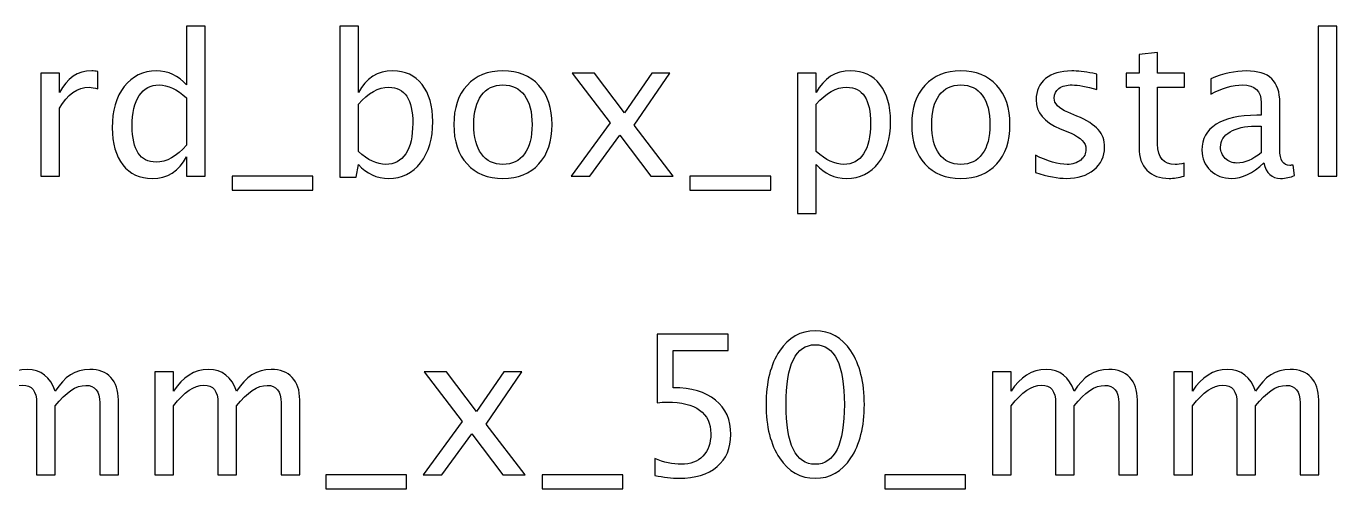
# Model space of a CAD drawing. Header units: centimetres. Extents: x -14.2 to 14.5, y -16 to 20.1.
# Drawn here: x -0.02 to 8.55, y 17.13 to 20.15 of the extents above; entities that cross this region are included whole.
import ezdxf

# ---------------------------------------------------------------- set-up
doc = ezdxf.new("R2010")
doc.units = ezdxf.units.CM
doc.header["$MEASUREMENT"] = 0
doc.layers.add('Layer 1', color=7, linetype='Continuous')

msp = doc.modelspace()

# ---------------------------------------------------------------- linework, layer by layer
at = {"layer": 'Layer 1'}
for points, knots in [([(1.03008, 19.17044), (1.03008, 19.17044), (1.03008, 19.29681), (1.03008, 19.29681), (1.03008, 19.29681), (0.98034, 19.2024), (0.90541, 19.1552), (0.80529, 19.1552), (0.80529, 19.1552), (0.72401, 19.1552), (0.66009, 19.18462), (0.61352, 19.24368), (0.61352, 19.24368), (0.56695, 19.30273), (0.54367, 19.38338), (0.54367, 19.48561), (0.54367, 19.48561), (0.54367, 19.59737), (0.57013, 19.68733), (0.62283, 19.75549), (0.62283, 19.75549), (0.67575, 19.82343), (0.74518, 19.85751), (0.83133, 19.85751), (0.83133, 19.85751), (0.91112, 19.85751), (0.97759, 19.82703), (1.03008, 19.76586), (1.03008, 19.76586), (1.03008, 19.76586), (1.03008, 20.14961), (1.03008, 20.14961), (1.03008, 20.14961), (1.03008, 20.14961), (1.152, 20.14961), (1.152, 20.14961), (1.152, 20.14961), (1.152, 20.14961), (1.152, 19.17044), (1.152, 19.17044), (1.152, 19.17044), (1.152, 19.17044), (1.03008, 19.17044), (1.03008, 19.17044)], [0, 0, 0, 0, 0.0833333, 0.0833333, 0.0833333, 0.0833333, 0.1666667, 0.1666667, 0.1666667, 0.1666667, 0.25, 0.25, 0.25, 0.25, 0.3333333, 0.3333333, 0.3333333, 0.3333333, 0.4166667, 0.4166667, 0.4166667, 0.4166667, 0.5, 0.5, 0.5, 0.5, 0.5833333, 0.5833333, 0.5833333, 0.5833333, 0.6666667, 0.6666667, 0.6666667, 0.6666667, 0.75, 0.75, 0.75, 0.75, 0.8333333, 0.8333333, 0.8333333, 0.8333333, 1, 1, 1, 1]), ([(2.03126, 19.16282), (2.03126, 19.16282), (2.03126, 20.14961), (2.03126, 20.14961), (2.03126, 20.14961), (2.03126, 20.14961), (2.15318, 20.14961), (2.15318, 20.14961), (2.15318, 20.14961), (2.15318, 20.14961), (2.15318, 19.71633), (2.15318, 19.71633), (2.15318, 19.71633), (2.20313, 19.81052), (2.27828, 19.85751), (2.37839, 19.85751), (2.37839, 19.85751), (2.45946, 19.85751), (2.52317, 19.82809), (2.56974, 19.76903), (2.56974, 19.76903), (2.61631, 19.70998), (2.63959, 19.62933), (2.63959, 19.5271), (2.63959, 19.5271), (2.63959, 19.41576), (2.61313, 19.3258), (2.56043, 19.25765), (2.56043, 19.25765), (2.50772, 19.18928), (2.4383, 19.1552), (2.35236, 19.1552), (2.35236, 19.1552), (2.27256, 19.1552), (2.2061, 19.18568), (2.15318, 19.24685), (2.15318, 19.24685), (2.15318, 19.24685), (2.13836, 19.16282), (2.13836, 19.16282), (2.13836, 19.16282), (2.13836, 19.16282), (2.03126, 19.16282), (2.03126, 19.16282)], [0, 0, 0, 0, 0.0833333, 0.0833333, 0.0833333, 0.0833333, 0.1666667, 0.1666667, 0.1666667, 0.1666667, 0.25, 0.25, 0.25, 0.25, 0.3333333, 0.3333333, 0.3333333, 0.3333333, 0.4166667, 0.4166667, 0.4166667, 0.4166667, 0.5, 0.5, 0.5, 0.5, 0.5833333, 0.5833333, 0.5833333, 0.5833333, 0.6666667, 0.6666667, 0.6666667, 0.6666667, 0.75, 0.75, 0.75, 0.75, 0.8333333, 0.8333333, 0.8333333, 0.8333333, 1, 1, 1, 1]), ([(8.42781, 19.17044), (8.42781, 19.17044), (8.42781, 20.14961), (8.42781, 20.14961), (8.42781, 20.14961), (8.42781, 20.14961), (8.54973, 20.14961), (8.54973, 20.14961), (8.54973, 20.14961), (8.54973, 20.14961), (8.54973, 19.17044), (8.54973, 19.17044), (8.54973, 19.17044), (8.54973, 19.17044), (8.42781, 19.17044), (8.42781, 19.17044)], [0, 0, 0, 0, 0.2, 0.2, 0.2, 0.2, 0.4, 0.4, 0.4, 0.4, 0.6, 0.6, 0.6, 0.6, 1, 1, 1, 1]), ([(7.55257, 19.17065), (7.51489, 19.16028), (7.48209, 19.1552), (7.45436, 19.1552), (7.45436, 19.1552), (7.39213, 19.1552), (7.34366, 19.17298), (7.30894, 19.20854), (7.30894, 19.20854), (7.27402, 19.2441), (7.25666, 19.29342), (7.25666, 19.35671), (7.25666, 19.35671), (7.25666, 19.35671), (7.25666, 19.7521), (7.25666, 19.7521), (7.25666, 19.7521), (7.25666, 19.7521), (7.17242, 19.7521), (7.17242, 19.7521), (7.17242, 19.7521), (7.17242, 19.7521), (7.17242, 19.84354), (7.17242, 19.84354), (7.17242, 19.84354), (7.17242, 19.84354), (7.25666, 19.84354), (7.25666, 19.84354), (7.25666, 19.84354), (7.25666, 19.84354), (7.25666, 19.96525), (7.25666, 19.96525), (7.25666, 19.96525), (7.25666, 19.96525), (7.37858, 19.97689), (7.37858, 19.97689), (7.37858, 19.97689), (7.37858, 19.97689), (7.37858, 19.84354), (7.37858, 19.84354), (7.37858, 19.84354), (7.37858, 19.84354), (7.55511, 19.84354), (7.55511, 19.84354), (7.55511, 19.84354), (7.55511, 19.84354), (7.55511, 19.7521), (7.55511, 19.7521), (7.55511, 19.7521), (7.55511, 19.7521), (7.37858, 19.7521), (7.37858, 19.7521), (7.37858, 19.7521), (7.37858, 19.7521), (7.37858, 19.37872), (7.37858, 19.37872), (7.37858, 19.37872), (7.37858, 19.29067), (7.41689, 19.24664), (7.4933, 19.24664), (7.4933, 19.24664), (7.5096, 19.24664), (7.52929, 19.24939), (7.55257, 19.25468), (7.55257, 19.25468), (7.55257, 19.25468), (7.55257, 19.17065), (7.55257, 19.17065)], [0, 0, 0, 0, 0.0555556, 0.0555556, 0.0555556, 0.0555556, 0.1111111, 0.1111111, 0.1111111, 0.1111111, 0.1666667, 0.1666667, 0.1666667, 0.1666667, 0.2222222, 0.2222222, 0.2222222, 0.2222222, 0.2777778, 0.2777778, 0.2777778, 0.2777778, 0.3333333, 0.3333333, 0.3333333, 0.3333333, 0.3888889, 0.3888889, 0.3888889, 0.3888889, 0.4444444, 0.4444444, 0.4444444, 0.4444444, 0.5, 0.5, 0.5, 0.5, 0.5555556, 0.5555556, 0.5555556, 0.5555556, 0.6111111, 0.6111111, 0.6111111, 0.6111111, 0.6666667, 0.6666667, 0.6666667, 0.6666667, 0.7222222, 0.7222222, 0.7222222, 0.7222222, 0.7777778, 0.7777778, 0.7777778, 0.7777778, 0.8333333, 0.8333333, 0.8333333, 0.8333333, 0.8888889, 0.8888889, 0.8888889, 0.8888889, 1, 1, 1, 1]), ([(0.07737, 19.17044), (0.07737, 19.17044), (0.07737, 19.84354), (0.07737, 19.84354), (0.07737, 19.84354), (0.07737, 19.84354), (0.19929, 19.84354), (0.19929, 19.84354), (0.19929, 19.84354), (0.19929, 19.84354), (0.19929, 19.71633), (0.19929, 19.71633), (0.19929, 19.71633), (0.24776, 19.81052), (0.31804, 19.85751), (0.41032, 19.85751), (0.41032, 19.85751), (0.42281, 19.85751), (0.43593, 19.85645), (0.44948, 19.85434), (0.44948, 19.85434), (0.44948, 19.85434), (0.44948, 19.74025), (0.44948, 19.74025), (0.44948, 19.74025), (0.42831, 19.74723), (0.40969, 19.75083), (0.3936, 19.75083), (0.3936, 19.75083), (0.31613, 19.75083), (0.25136, 19.70511), (0.19929, 19.61346), (0.19929, 19.61346), (0.19929, 19.61346), (0.19929, 19.17044), (0.19929, 19.17044), (0.19929, 19.17044), (0.19929, 19.17044), (0.07737, 19.17044), (0.07737, 19.17044)], [0, 0, 0, 0, 0.0909091, 0.0909091, 0.0909091, 0.0909091, 0.1818182, 0.1818182, 0.1818182, 0.1818182, 0.2727273, 0.2727273, 0.2727273, 0.2727273, 0.3636364, 0.3636364, 0.3636364, 0.3636364, 0.4545455, 0.4545455, 0.4545455, 0.4545455, 0.5454545, 0.5454545, 0.5454545, 0.5454545, 0.6363636, 0.6363636, 0.6363636, 0.6363636, 0.7272727, 0.7272727, 0.7272727, 0.7272727, 0.8181818, 0.8181818, 0.8181818, 0.8181818, 1, 1, 1, 1]), ([(3.09848, 19.1552), (2.99963, 19.1552), (2.92132, 19.18674), (2.86374, 19.24982), (2.86374, 19.24982), (2.80596, 19.31289), (2.77717, 19.39862), (2.77717, 19.50678), (2.77717, 19.50678), (2.77717, 19.61473), (2.80596, 19.70024), (2.86374, 19.76311), (2.86374, 19.76311), (2.92132, 19.82597), (2.99963, 19.85751), (3.09848, 19.85751), (3.09848, 19.85751), (3.19733, 19.85751), (3.27565, 19.82597), (3.33322, 19.76311), (3.33322, 19.76311), (3.391, 19.70024), (3.41979, 19.61473), (3.41979, 19.50678), (3.41979, 19.50678), (3.41979, 19.39862), (3.391, 19.31289), (3.33322, 19.24982), (3.33322, 19.24982), (3.27565, 19.18674), (3.19733, 19.1552), (3.09848, 19.1552)], [0, 0, 0, 0, 0.1111111, 0.1111111, 0.1111111, 0.1111111, 0.2222222, 0.2222222, 0.2222222, 0.2222222, 0.3333333, 0.3333333, 0.3333333, 0.3333333, 0.4444444, 0.4444444, 0.4444444, 0.4444444, 0.5555556, 0.5555556, 0.5555556, 0.5555556, 0.6666667, 0.6666667, 0.6666667, 0.6666667, 0.7777778, 0.7777778, 0.7777778, 0.7777778, 1, 1, 1, 1]), ([(3.5434, 19.17044), (3.5434, 19.17044), (3.79973, 19.51779), (3.79973, 19.51779), (3.79973, 19.51779), (3.79973, 19.51779), (3.55102, 19.84354), (3.55102, 19.84354), (3.55102, 19.84354), (3.55102, 19.84354), (3.69644, 19.84354), (3.69644, 19.84354), (3.69644, 19.84354), (3.69644, 19.84354), (3.89286, 19.58425), (3.89286, 19.58425), (3.89286, 19.58425), (3.89286, 19.58425), (4.07066, 19.84354), (4.07066, 19.84354), (4.07066, 19.84354), (4.07066, 19.84354), (4.18983, 19.84354), (4.18983, 19.84354), (4.18983, 19.84354), (4.18983, 19.84354), (3.957, 19.50212), (3.957, 19.50212), (3.957, 19.50212), (3.957, 19.50212), (4.21015, 19.17044), (4.21015, 19.17044), (4.21015, 19.17044), (4.21015, 19.17044), (4.06474, 19.17044), (4.06474, 19.17044), (4.06474, 19.17044), (4.06474, 19.17044), (3.86196, 19.43714), (3.86196, 19.43714), (3.86196, 19.43714), (3.86196, 19.43714), (3.66574, 19.17044), (3.66574, 19.17044), (3.66574, 19.17044), (3.66574, 19.17044), (3.5434, 19.17044), (3.5434, 19.17044)], [0, 0, 0, 0, 0.0769231, 0.0769231, 0.0769231, 0.0769231, 0.1538462, 0.1538462, 0.1538462, 0.1538462, 0.2307692, 0.2307692, 0.2307692, 0.2307692, 0.3076923, 0.3076923, 0.3076923, 0.3076923, 0.3846154, 0.3846154, 0.3846154, 0.3846154, 0.4615385, 0.4615385, 0.4615385, 0.4615385, 0.5384615, 0.5384615, 0.5384615, 0.5384615, 0.6153846, 0.6153846, 0.6153846, 0.6153846, 0.6923077, 0.6923077, 0.6923077, 0.6923077, 0.7692308, 0.7692308, 0.7692308, 0.7692308, 0.8461538, 0.8461538, 0.8461538, 0.8461538, 1, 1, 1, 1]), ([(5.02464, 18.92533), (5.02464, 18.92533), (5.02464, 19.84354), (5.02464, 19.84354), (5.02464, 19.84354), (5.02464, 19.84354), (5.14656, 19.84354), (5.14656, 19.84354), (5.14656, 19.84354), (5.14656, 19.84354), (5.14656, 19.71633), (5.14656, 19.71633), (5.14656, 19.71633), (5.19651, 19.81052), (5.27166, 19.85751), (5.37177, 19.85751), (5.37177, 19.85751), (5.45284, 19.85751), (5.51655, 19.82809), (5.56312, 19.76903), (5.56312, 19.76903), (5.60969, 19.70998), (5.63297, 19.62933), (5.63297, 19.5271), (5.63297, 19.5271), (5.63297, 19.41576), (5.60651, 19.3258), (5.55381, 19.25765), (5.55381, 19.25765), (5.5011, 19.18928), (5.43168, 19.1552), (5.34574, 19.1552), (5.34574, 19.1552), (5.26594, 19.1552), (5.19948, 19.18568), (5.14656, 19.24685), (5.14656, 19.24685), (5.14656, 19.24685), (5.14656, 18.92533), (5.14656, 18.92533), (5.14656, 18.92533), (5.14656, 18.92533), (5.02464, 18.92533), (5.02464, 18.92533)], [0, 0, 0, 0, 0.0833333, 0.0833333, 0.0833333, 0.0833333, 0.1666667, 0.1666667, 0.1666667, 0.1666667, 0.25, 0.25, 0.25, 0.25, 0.3333333, 0.3333333, 0.3333333, 0.3333333, 0.4166667, 0.4166667, 0.4166667, 0.4166667, 0.5, 0.5, 0.5, 0.5, 0.5833333, 0.5833333, 0.5833333, 0.5833333, 0.6666667, 0.6666667, 0.6666667, 0.6666667, 0.75, 0.75, 0.75, 0.75, 0.8333333, 0.8333333, 0.8333333, 0.8333333, 1, 1, 1, 1]), ([(6.09186, 19.1552), (5.99301, 19.1552), (5.9147, 19.18674), (5.85712, 19.24982), (5.85712, 19.24982), (5.79934, 19.31289), (5.77055, 19.39862), (5.77055, 19.50678), (5.77055, 19.50678), (5.77055, 19.61473), (5.79934, 19.70024), (5.85712, 19.76311), (5.85712, 19.76311), (5.9147, 19.82597), (5.99301, 19.85751), (6.09186, 19.85751), (6.09186, 19.85751), (6.19071, 19.85751), (6.26903, 19.82597), (6.3266, 19.76311), (6.3266, 19.76311), (6.38438, 19.70024), (6.41317, 19.61473), (6.41317, 19.50678), (6.41317, 19.50678), (6.41317, 19.39862), (6.38438, 19.31289), (6.3266, 19.24982), (6.3266, 19.24982), (6.26903, 19.18674), (6.19071, 19.1552), (6.09186, 19.1552)], [0, 0, 0, 0, 0.1111111, 0.1111111, 0.1111111, 0.1111111, 0.2222222, 0.2222222, 0.2222222, 0.2222222, 0.3333333, 0.3333333, 0.3333333, 0.3333333, 0.4444444, 0.4444444, 0.4444444, 0.4444444, 0.5555556, 0.5555556, 0.5555556, 0.5555556, 0.6666667, 0.6666667, 0.6666667, 0.6666667, 0.7777778, 0.7777778, 0.7777778, 0.7777778, 1, 1, 1, 1]), ([(6.57996, 19.19457), (6.57996, 19.19457), (6.57996, 19.30633), (6.57996, 19.30633), (6.57996, 19.30633), (6.65976, 19.26654), (6.72897, 19.24664), (6.78803, 19.24664), (6.78803, 19.24664), (6.82317, 19.24664), (6.85238, 19.25617), (6.87545, 19.27522), (6.87545, 19.27522), (6.89852, 19.29405), (6.91016, 19.31776), (6.91016, 19.34634), (6.91016, 19.34634), (6.91016, 19.38803), (6.87778, 19.42254), (6.81301, 19.44984), (6.81301, 19.44984), (6.81301, 19.44984), (6.74167, 19.48011), (6.74167, 19.48011), (6.74167, 19.48011), (6.63648, 19.52371), (6.58377, 19.58679), (6.58377, 19.6687), (6.58377, 19.6687), (6.58377, 19.72734), (6.60451, 19.77348), (6.646, 19.80713), (6.646, 19.80713), (6.68749, 19.84079), (6.74443, 19.85751), (6.8166, 19.85751), (6.8166, 19.85751), (6.85407, 19.85751), (6.90064, 19.85243), (6.95588, 19.84206), (6.95588, 19.84206), (6.95588, 19.84206), (6.98128, 19.83719), (6.98128, 19.83719), (6.98128, 19.83719), (6.98128, 19.83719), (6.98128, 19.73559), (6.98128, 19.73559), (6.98128, 19.73559), (6.91334, 19.75591), (6.85915, 19.76607), (6.81872, 19.76607), (6.81872, 19.76607), (6.78316, 19.76607), (6.75501, 19.75824), (6.73363, 19.74279), (6.73363, 19.74279), (6.71246, 19.72734), (6.70188, 19.70659), (6.70188, 19.68056), (6.70188, 19.68056), (6.70188, 19.64394), (6.73151, 19.61282), (6.79099, 19.58764), (6.79099, 19.58764), (6.79099, 19.58764), (6.84962, 19.56287), (6.84962, 19.56287), (6.84962, 19.56287), (6.91609, 19.53493), (6.96308, 19.5053), (6.99059, 19.47418), (6.99059, 19.47418), (7.01832, 19.44307), (7.03208, 19.40412), (7.03208, 19.35755), (7.03208, 19.35755), (7.03208, 19.2985), (7.0088, 19.25003), (6.96202, 19.21214), (6.96202, 19.21214), (6.91545, 19.17425), (6.85576, 19.1552), (6.78316, 19.1552), (6.78316, 19.1552), (6.72728, 19.1552), (6.65976, 19.16832), (6.57996, 19.19457)], [0, 0, 0, 0, 0.0434783, 0.0434783, 0.0434783, 0.0434783, 0.0869565, 0.0869565, 0.0869565, 0.0869565, 0.1304348, 0.1304348, 0.1304348, 0.1304348, 0.173913, 0.173913, 0.173913, 0.173913, 0.2173913, 0.2173913, 0.2173913, 0.2173913, 0.2608696, 0.2608696, 0.2608696, 0.2608696, 0.3043478, 0.3043478, 0.3043478, 0.3043478, 0.3478261, 0.3478261, 0.3478261, 0.3478261, 0.3913043, 0.3913043, 0.3913043, 0.3913043, 0.4347826, 0.4347826, 0.4347826, 0.4347826, 0.4782609, 0.4782609, 0.4782609, 0.4782609, 0.5217391, 0.5217391, 0.5217391, 0.5217391, 0.5652174, 0.5652174, 0.5652174, 0.5652174, 0.6086957, 0.6086957, 0.6086957, 0.6086957, 0.6521739, 0.6521739, 0.6521739, 0.6521739, 0.6956522, 0.6956522, 0.6956522, 0.6956522, 0.7391304, 0.7391304, 0.7391304, 0.7391304, 0.7826087, 0.7826087, 0.7826087, 0.7826087, 0.826087, 0.826087, 0.826087, 0.826087, 0.8695652, 0.8695652, 0.8695652, 0.8695652, 0.9130435, 0.9130435, 0.9130435, 0.9130435, 1, 1, 1, 1]), ([(8.07348, 19.25617), (8.00025, 19.18886), (7.92976, 19.1552), (7.86203, 19.1552), (7.86203, 19.1552), (7.80636, 19.1552), (7.76, 19.17256), (7.72339, 19.20748), (7.72339, 19.20748), (7.68656, 19.24241), (7.66814, 19.28643), (7.66814, 19.33956), (7.66814, 19.33956), (7.66814, 19.41301), (7.69904, 19.46953), (7.76085, 19.5089), (7.76085, 19.5089), (7.82266, 19.54827), (7.91135, 19.56795), (8.02692, 19.56795), (8.02692, 19.56795), (8.02692, 19.56795), (8.05549, 19.56795), (8.05549, 19.56795), (8.05549, 19.56795), (8.05549, 19.56795), (8.05549, 19.64902), (8.05549, 19.64902), (8.05549, 19.64902), (8.05549, 19.72712), (8.01485, 19.76607), (7.93336, 19.76607), (7.93336, 19.76607), (7.87028, 19.76607), (7.80128, 19.74617), (7.72656, 19.70638), (7.72656, 19.70638), (7.72656, 19.70638), (7.72656, 19.80671), (7.72656, 19.80671), (7.72656, 19.80671), (7.80869, 19.84058), (7.88616, 19.85751), (7.95876, 19.85751), (7.95876, 19.85751), (8.03348, 19.85751), (8.08872, 19.84058), (8.12407, 19.8065), (8.12407, 19.8065), (8.15963, 19.77242), (8.17741, 19.71993), (8.17741, 19.64902), (8.17741, 19.64902), (8.17741, 19.64902), (8.17741, 19.34485), (8.17741, 19.34485), (8.17741, 19.34485), (8.17741, 19.27522), (8.19879, 19.24029), (8.24176, 19.24029), (8.24176, 19.24029), (8.24705, 19.24029), (8.25488, 19.24114), (8.26525, 19.24283), (8.26525, 19.24283), (8.26525, 19.24283), (8.27393, 19.1751), (8.27393, 19.1751), (8.27393, 19.1751), (8.2462, 19.16176), (8.21572, 19.1552), (8.18228, 19.1552), (8.18228, 19.1552), (8.12534, 19.1552), (8.08915, 19.18886), (8.07348, 19.25617)], [0, 0, 0, 0, 0.05, 0.05, 0.05, 0.05, 0.1, 0.1, 0.1, 0.1, 0.15, 0.15, 0.15, 0.15, 0.2, 0.2, 0.2, 0.2, 0.25, 0.25, 0.25, 0.25, 0.3, 0.3, 0.3, 0.3, 0.35, 0.35, 0.35, 0.35, 0.4, 0.4, 0.4, 0.4, 0.45, 0.45, 0.45, 0.45, 0.5, 0.5, 0.5, 0.5, 0.55, 0.55, 0.55, 0.55, 0.6, 0.6, 0.6, 0.6, 0.65, 0.65, 0.65, 0.65, 0.7, 0.7, 0.7, 0.7, 0.75, 0.75, 0.75, 0.75, 0.8, 0.8, 0.8, 0.8, 0.85, 0.85, 0.85, 0.85, 0.9, 0.9, 0.9, 0.9, 1, 1, 1, 1]), ([(1.03008, 19.68246), (0.96679, 19.73813), (0.90689, 19.76607), (0.85016, 19.76607), (0.85016, 19.76607), (0.79428, 19.76607), (0.7511, 19.74279), (0.72041, 19.69601), (0.72041, 19.69601), (0.68972, 19.64944), (0.67448, 19.5834), (0.67448, 19.49789), (0.67448, 19.49789), (0.67448, 19.34062), (0.72655, 19.26188), (0.8309, 19.26188), (0.8309, 19.26188), (0.89864, 19.26188), (0.9651, 19.29892), (1.03008, 19.37279), (1.03008, 19.37279), (1.03008, 19.37279), (1.03008, 19.68246), (1.03008, 19.68246)], [0, 0, 0, 0, 0.1428571, 0.1428571, 0.1428571, 0.1428571, 0.2857143, 0.2857143, 0.2857143, 0.2857143, 0.4285714, 0.4285714, 0.4285714, 0.4285714, 0.5714286, 0.5714286, 0.5714286, 0.5714286, 0.7142857, 0.7142857, 0.7142857, 0.7142857, 1, 1, 1, 1]), ([(2.15318, 19.33088), (2.21605, 19.27479), (2.27595, 19.24664), (2.33289, 19.24664), (2.33289, 19.24664), (2.38898, 19.24664), (2.43237, 19.27014), (2.46285, 19.31691), (2.46285, 19.31691), (2.49354, 19.36369), (2.50878, 19.42952), (2.50878, 19.51461), (2.50878, 19.51461), (2.50878, 19.67209), (2.45671, 19.75083), (2.35257, 19.75083), (2.35257, 19.75083), (2.28441, 19.75083), (2.21795, 19.714), (2.15318, 19.64013), (2.15318, 19.64013), (2.15318, 19.64013), (2.15318, 19.33088), (2.15318, 19.33088)], [0, 0, 0, 0, 0.1428571, 0.1428571, 0.1428571, 0.1428571, 0.2857143, 0.2857143, 0.2857143, 0.2857143, 0.4285714, 0.4285714, 0.4285714, 0.4285714, 0.5714286, 0.5714286, 0.5714286, 0.5714286, 0.7142857, 0.7142857, 0.7142857, 0.7142857, 1, 1, 1, 1]), ([(3.09827, 19.24664), (3.15859, 19.24664), (3.20558, 19.26929), (3.23903, 19.3148), (3.23903, 19.3148), (3.27226, 19.36009), (3.28898, 19.42423), (3.28898, 19.50678), (3.28898, 19.50678), (3.28898, 19.58912), (3.27226, 19.65304), (3.23903, 19.69834), (3.23903, 19.69834), (3.20558, 19.74342), (3.15859, 19.76607), (3.09827, 19.76607), (3.09827, 19.76607), (3.03773, 19.76607), (2.99074, 19.74342), (2.95772, 19.69834), (2.95772, 19.69834), (2.92449, 19.65304), (2.90798, 19.58912), (2.90798, 19.50678), (2.90798, 19.50678), (2.90798, 19.42423), (2.92449, 19.36009), (2.95772, 19.3148), (2.95772, 19.3148), (2.99074, 19.26929), (3.03773, 19.24664), (3.09827, 19.24664)], [0, 0, 0, 0, 0.1111111, 0.1111111, 0.1111111, 0.1111111, 0.2222222, 0.2222222, 0.2222222, 0.2222222, 0.3333333, 0.3333333, 0.3333333, 0.3333333, 0.4444444, 0.4444444, 0.4444444, 0.4444444, 0.5555556, 0.5555556, 0.5555556, 0.5555556, 0.6666667, 0.6666667, 0.6666667, 0.6666667, 0.7777778, 0.7777778, 0.7777778, 0.7777778, 1, 1, 1, 1]), ([(5.14656, 19.33088), (5.20943, 19.27479), (5.26933, 19.24664), (5.32627, 19.24664), (5.32627, 19.24664), (5.38236, 19.24664), (5.42575, 19.27014), (5.45623, 19.31691), (5.45623, 19.31691), (5.48692, 19.36369), (5.50216, 19.42952), (5.50216, 19.51461), (5.50216, 19.51461), (5.50216, 19.67209), (5.45009, 19.75083), (5.34595, 19.75083), (5.34595, 19.75083), (5.27779, 19.75083), (5.21133, 19.714), (5.14656, 19.64013), (5.14656, 19.64013), (5.14656, 19.64013), (5.14656, 19.33088), (5.14656, 19.33088)], [0, 0, 0, 0, 0.1428571, 0.1428571, 0.1428571, 0.1428571, 0.2857143, 0.2857143, 0.2857143, 0.2857143, 0.4285714, 0.4285714, 0.4285714, 0.4285714, 0.5714286, 0.5714286, 0.5714286, 0.5714286, 0.7142857, 0.7142857, 0.7142857, 0.7142857, 1, 1, 1, 1]), ([(6.09165, 19.24664), (6.15197, 19.24664), (6.19896, 19.26929), (6.23241, 19.3148), (6.23241, 19.3148), (6.26564, 19.36009), (6.28236, 19.42423), (6.28236, 19.50678), (6.28236, 19.50678), (6.28236, 19.58912), (6.26564, 19.65304), (6.23241, 19.69834), (6.23241, 19.69834), (6.19896, 19.74342), (6.15197, 19.76607), (6.09165, 19.76607), (6.09165, 19.76607), (6.03111, 19.76607), (5.98412, 19.74342), (5.9511, 19.69834), (5.9511, 19.69834), (5.91787, 19.65304), (5.90136, 19.58912), (5.90136, 19.50678), (5.90136, 19.50678), (5.90136, 19.42423), (5.91787, 19.36009), (5.9511, 19.3148), (5.9511, 19.3148), (5.98412, 19.26929), (6.03111, 19.24664), (6.09165, 19.24664)], [0, 0, 0, 0, 0.1111111, 0.1111111, 0.1111111, 0.1111111, 0.2222222, 0.2222222, 0.2222222, 0.2222222, 0.3333333, 0.3333333, 0.3333333, 0.3333333, 0.4444444, 0.4444444, 0.4444444, 0.4444444, 0.5555556, 0.5555556, 0.5555556, 0.5555556, 0.6666667, 0.6666667, 0.6666667, 0.6666667, 0.7777778, 0.7777778, 0.7777778, 0.7777778, 1, 1, 1, 1]), ([(8.05549, 19.32263), (8.05549, 19.32263), (8.05549, 19.49556), (8.05549, 19.49556), (8.05549, 19.49556), (8.05549, 19.49556), (8.01633, 19.49683), (8.01633, 19.49683), (8.01633, 19.49683), (7.9486, 19.49683), (7.89399, 19.48434), (7.85229, 19.45937), (7.85229, 19.45937), (7.8108, 19.43418), (7.79006, 19.40095), (7.79006, 19.35946), (7.79006, 19.35946), (7.79006, 19.33046), (7.80043, 19.30591), (7.82096, 19.2858), (7.82096, 19.2858), (7.84171, 19.26569), (7.8669, 19.25553), (7.89674, 19.25553), (7.89674, 19.25553), (7.94754, 19.25553), (8.00046, 19.27797), (8.05549, 19.32263)], [0, 0, 0, 0, 0.125, 0.125, 0.125, 0.125, 0.25, 0.25, 0.25, 0.25, 0.375, 0.375, 0.375, 0.375, 0.5, 0.5, 0.5, 0.5, 0.625, 0.625, 0.625, 0.625, 0.75, 0.75, 0.75, 0.75, 1, 1, 1, 1]), ([(1.32768, 19.079), (1.32768, 19.079), (1.32768, 19.17044), (1.32768, 19.17044), (1.32768, 19.17044), (1.32768, 19.17044), (1.856, 19.17044), (1.856, 19.17044), (1.856, 19.17044), (1.856, 19.17044), (1.856, 19.079), (1.856, 19.079), (1.856, 19.079), (1.856, 19.079), (1.32768, 19.079), (1.32768, 19.079)], [0, 0, 0, 0, 0.2, 0.2, 0.2, 0.2, 0.4, 0.4, 0.4, 0.4, 0.6, 0.6, 0.6, 0.6, 1, 1, 1, 1]), ([(4.32106, 19.079), (4.32106, 19.079), (4.32106, 19.17044), (4.32106, 19.17044), (4.32106, 19.17044), (4.32106, 19.17044), (4.84938, 19.17044), (4.84938, 19.17044), (4.84938, 19.17044), (4.84938, 19.17044), (4.84938, 19.079), (4.84938, 19.079), (4.84938, 19.079), (4.84938, 19.079), (4.32106, 19.079), (4.32106, 19.079)], [0, 0, 0, 0, 0.2, 0.2, 0.2, 0.2, 0.4, 0.4, 0.4, 0.4, 0.6, 0.6, 0.6, 0.6, 1, 1, 1, 1]), ([(4.09034, 17.21506), (4.09034, 17.21506), (4.09034, 17.32428), (4.09034, 17.32428), (4.09034, 17.32428), (4.15109, 17.29973), (4.20866, 17.28745), (4.2637, 17.28745), (4.2637, 17.28745), (4.32381, 17.28745), (4.37122, 17.30523), (4.40572, 17.34079), (4.40572, 17.34079), (4.44023, 17.37635), (4.45737, 17.42525), (4.45737, 17.48748), (4.45737, 17.48748), (4.45737, 17.55436), (4.43303, 17.60559), (4.38435, 17.64093), (4.38435, 17.64093), (4.33566, 17.67628), (4.26518, 17.69385), (4.1731, 17.69385), (4.1731, 17.69385), (4.15172, 17.69385), (4.12908, 17.69237), (4.10558, 17.68941), (4.10558, 17.68941), (4.10558, 17.68941), (4.10558, 18.13708), (4.10558, 18.13708), (4.10558, 18.13708), (4.10558, 18.13708), (4.5704, 18.13708), (4.5704, 18.13708), (4.5704, 18.13708), (4.5704, 18.13708), (4.5704, 18.0304), (4.5704, 18.0304), (4.5704, 18.0304), (4.5704, 18.0304), (4.21226, 18.0304), (4.21226, 18.0304), (4.21226, 18.0304), (4.21226, 18.0304), (4.21226, 17.78783), (4.21226, 17.78783), (4.21226, 17.78783), (4.33037, 17.78783), (4.42245, 17.76074), (4.4887, 17.70655), (4.4887, 17.70655), (4.55495, 17.65258), (4.58818, 17.57765), (4.58818, 17.48176), (4.58818, 17.48176), (4.58818, 17.39244), (4.55812, 17.32259), (4.49801, 17.272), (4.49801, 17.272), (4.4379, 17.22141), (4.35492, 17.19601), (4.24909, 17.19601), (4.24909, 17.19601), (4.20189, 17.19601), (4.14897, 17.20236), (4.09034, 17.21506)], [0, 0, 0, 0, 0.0555556, 0.0555556, 0.0555556, 0.0555556, 0.1111111, 0.1111111, 0.1111111, 0.1111111, 0.1666667, 0.1666667, 0.1666667, 0.1666667, 0.2222222, 0.2222222, 0.2222222, 0.2222222, 0.2777778, 0.2777778, 0.2777778, 0.2777778, 0.3333333, 0.3333333, 0.3333333, 0.3333333, 0.3888889, 0.3888889, 0.3888889, 0.3888889, 0.4444444, 0.4444444, 0.4444444, 0.4444444, 0.5, 0.5, 0.5, 0.5, 0.5555556, 0.5555556, 0.5555556, 0.5555556, 0.6111111, 0.6111111, 0.6111111, 0.6111111, 0.6666667, 0.6666667, 0.6666667, 0.6666667, 0.7222222, 0.7222222, 0.7222222, 0.7222222, 0.7777778, 0.7777778, 0.7777778, 0.7777778, 0.8333333, 0.8333333, 0.8333333, 0.8333333, 0.8888889, 0.8888889, 0.8888889, 0.8888889, 1, 1, 1, 1]), ([(5.13978, 17.19601), (5.04347, 17.19601), (4.96579, 17.24025), (4.90695, 17.32851), (4.90695, 17.32851), (4.84789, 17.41678), (4.81847, 17.5332), (4.81847, 17.67798), (4.81847, 17.67798), (4.81847, 17.82276), (4.84789, 17.93917), (4.90695, 18.02744), (4.90695, 18.02744), (4.96579, 18.1157), (5.04347, 18.15994), (5.13978, 18.15994), (5.13978, 18.15994), (5.23651, 18.15994), (5.31419, 18.11591), (5.37304, 18.02786), (5.37304, 18.02786), (5.43167, 17.93981), (5.46109, 17.82318), (5.46109, 17.67798), (5.46109, 17.67798), (5.46109, 17.5332), (5.43167, 17.41678), (5.37304, 17.32851), (5.37304, 17.32851), (5.31419, 17.24025), (5.23651, 17.19601), (5.13978, 17.19601)], [0, 0, 0, 0, 0.1111111, 0.1111111, 0.1111111, 0.1111111, 0.2222222, 0.2222222, 0.2222222, 0.2222222, 0.3333333, 0.3333333, 0.3333333, 0.3333333, 0.4444444, 0.4444444, 0.4444444, 0.4444444, 0.5555556, 0.5555556, 0.5555556, 0.5555556, 0.6666667, 0.6666667, 0.6666667, 0.6666667, 0.7777778, 0.7777778, 0.7777778, 0.7777778, 1, 1, 1, 1]), ([(5.13957, 17.28745), (5.26678, 17.28745), (5.33028, 17.41763), (5.33028, 17.67798), (5.33028, 17.67798), (5.33028, 17.93833), (5.26678, 18.0685), (5.13957, 18.0685), (5.13957, 18.0685), (5.01278, 18.0685), (4.94928, 17.93833), (4.94928, 17.67798), (4.94928, 17.67798), (4.94928, 17.41763), (5.01278, 17.28745), (5.13957, 17.28745)], [0, 0, 0, 0, 0.2, 0.2, 0.2, 0.2, 0.4, 0.4, 0.4, 0.4, 0.6, 0.6, 0.6, 0.6, 1, 1, 1, 1]), ([(-0.36313, 17.21887), (-0.36313, 17.21887), (-0.36313, 17.89197), (-0.36313, 17.89197), (-0.36313, 17.89197), (-0.36313, 17.89197), (-0.24121, 17.89197), (-0.24121, 17.89197), (-0.24121, 17.89197), (-0.24121, 17.89197), (-0.24121, 17.76476), (-0.24121, 17.76476), (-0.24121, 17.76476), (-0.18173, 17.85895), (-0.10553, 17.90594), (-0.01219, 17.90594), (-0.01219, 17.90594), (0.07777, 17.90594), (0.13894, 17.85895), (0.17154, 17.76476), (0.17154, 17.76476), (0.22933, 17.8598), (0.30468, 17.90721), (0.39718, 17.90721), (0.39718, 17.90721), (0.45623, 17.90721), (0.50216, 17.88985), (0.53497, 17.85493), (0.53497, 17.85493), (0.56778, 17.82), (0.58429, 17.77111), (0.58429, 17.70824), (0.58429, 17.70824), (0.58429, 17.70824), (0.58429, 17.21887), (0.58429, 17.21887), (0.58429, 17.21887), (0.58429, 17.21887), (0.46237, 17.21887), (0.46237, 17.21887), (0.46237, 17.21887), (0.46237, 17.21887), (0.46237, 17.68814), (0.46237, 17.68814), (0.46237, 17.68814), (0.46237, 17.76476), (0.43189, 17.80307), (0.37093, 17.80307), (0.37093, 17.80307), (0.30764, 17.80307), (0.24118, 17.75841), (0.17154, 17.66887), (0.17154, 17.66887), (0.17154, 17.66887), (0.17154, 17.21887), (0.17154, 17.21887), (0.17154, 17.21887), (0.17154, 17.21887), (0.04962, 17.21887), (0.04962, 17.21887), (0.04962, 17.21887), (0.04962, 17.21887), (0.04962, 17.68856), (0.04962, 17.68856), (0.04962, 17.68856), (0.04962, 17.76582), (0.01872, 17.80434), (-0.0433, 17.80434), (-0.0433, 17.80434), (-0.1049, 17.80434), (-0.17094, 17.75947), (-0.24121, 17.66951), (-0.24121, 17.66951), (-0.24121, 17.66951), (-0.24121, 17.21887), (-0.24121, 17.21887), (-0.24121, 17.21887), (-0.24121, 17.21887), (-0.36313, 17.21887), (-0.36313, 17.21887)], [0, 0, 0, 0, 0.047619, 0.047619, 0.047619, 0.047619, 0.0952381, 0.0952381, 0.0952381, 0.0952381, 0.1428571, 0.1428571, 0.1428571, 0.1428571, 0.1904762, 0.1904762, 0.1904762, 0.1904762, 0.2380952, 0.2380952, 0.2380952, 0.2380952, 0.2857143, 0.2857143, 0.2857143, 0.2857143, 0.3333333, 0.3333333, 0.3333333, 0.3333333, 0.3809524, 0.3809524, 0.3809524, 0.3809524, 0.4285714, 0.4285714, 0.4285714, 0.4285714, 0.4761905, 0.4761905, 0.4761905, 0.4761905, 0.5238095, 0.5238095, 0.5238095, 0.5238095, 0.5714286, 0.5714286, 0.5714286, 0.5714286, 0.6190476, 0.6190476, 0.6190476, 0.6190476, 0.6666667, 0.6666667, 0.6666667, 0.6666667, 0.7142857, 0.7142857, 0.7142857, 0.7142857, 0.7619048, 0.7619048, 0.7619048, 0.7619048, 0.8095238, 0.8095238, 0.8095238, 0.8095238, 0.8571429, 0.8571429, 0.8571429, 0.8571429, 0.9047619, 0.9047619, 0.9047619, 0.9047619, 1, 1, 1, 1]), ([(0.82263, 17.21887), (0.82263, 17.21887), (0.82263, 17.89197), (0.82263, 17.89197), (0.82263, 17.89197), (0.82263, 17.89197), (0.94455, 17.89197), (0.94455, 17.89197), (0.94455, 17.89197), (0.94455, 17.89197), (0.94455, 17.76476), (0.94455, 17.76476), (0.94455, 17.76476), (1.00403, 17.85895), (1.08023, 17.90594), (1.17357, 17.90594), (1.17357, 17.90594), (1.26353, 17.90594), (1.3247, 17.85895), (1.3573, 17.76476), (1.3573, 17.76476), (1.41509, 17.8598), (1.49044, 17.90721), (1.58294, 17.90721), (1.58294, 17.90721), (1.64199, 17.90721), (1.68792, 17.88985), (1.72073, 17.85493), (1.72073, 17.85493), (1.75354, 17.82), (1.77005, 17.77111), (1.77005, 17.70824), (1.77005, 17.70824), (1.77005, 17.70824), (1.77005, 17.21887), (1.77005, 17.21887), (1.77005, 17.21887), (1.77005, 17.21887), (1.64813, 17.21887), (1.64813, 17.21887), (1.64813, 17.21887), (1.64813, 17.21887), (1.64813, 17.68814), (1.64813, 17.68814), (1.64813, 17.68814), (1.64813, 17.76476), (1.61765, 17.80307), (1.55669, 17.80307), (1.55669, 17.80307), (1.4934, 17.80307), (1.42694, 17.75841), (1.3573, 17.66887), (1.3573, 17.66887), (1.3573, 17.66887), (1.3573, 17.21887), (1.3573, 17.21887), (1.3573, 17.21887), (1.3573, 17.21887), (1.23538, 17.21887), (1.23538, 17.21887), (1.23538, 17.21887), (1.23538, 17.21887), (1.23538, 17.68856), (1.23538, 17.68856), (1.23538, 17.68856), (1.23538, 17.76582), (1.20448, 17.80434), (1.14246, 17.80434), (1.14246, 17.80434), (1.08086, 17.80434), (1.01482, 17.75947), (0.94455, 17.66951), (0.94455, 17.66951), (0.94455, 17.66951), (0.94455, 17.21887), (0.94455, 17.21887), (0.94455, 17.21887), (0.94455, 17.21887), (0.82263, 17.21887), (0.82263, 17.21887)], [0, 0, 0, 0, 0.047619, 0.047619, 0.047619, 0.047619, 0.0952381, 0.0952381, 0.0952381, 0.0952381, 0.1428571, 0.1428571, 0.1428571, 0.1428571, 0.1904762, 0.1904762, 0.1904762, 0.1904762, 0.2380952, 0.2380952, 0.2380952, 0.2380952, 0.2857143, 0.2857143, 0.2857143, 0.2857143, 0.3333333, 0.3333333, 0.3333333, 0.3333333, 0.3809524, 0.3809524, 0.3809524, 0.3809524, 0.4285714, 0.4285714, 0.4285714, 0.4285714, 0.4761905, 0.4761905, 0.4761905, 0.4761905, 0.5238095, 0.5238095, 0.5238095, 0.5238095, 0.5714286, 0.5714286, 0.5714286, 0.5714286, 0.6190476, 0.6190476, 0.6190476, 0.6190476, 0.6666667, 0.6666667, 0.6666667, 0.6666667, 0.7142857, 0.7142857, 0.7142857, 0.7142857, 0.7619048, 0.7619048, 0.7619048, 0.7619048, 0.8095238, 0.8095238, 0.8095238, 0.8095238, 0.8571429, 0.8571429, 0.8571429, 0.8571429, 0.9047619, 0.9047619, 0.9047619, 0.9047619, 1, 1, 1, 1]), ([(2.57608, 17.21887), (2.57608, 17.21887), (2.83241, 17.56622), (2.83241, 17.56622), (2.83241, 17.56622), (2.83241, 17.56622), (2.5837, 17.89197), (2.5837, 17.89197), (2.5837, 17.89197), (2.5837, 17.89197), (2.72912, 17.89197), (2.72912, 17.89197), (2.72912, 17.89197), (2.72912, 17.89197), (2.92554, 17.63268), (2.92554, 17.63268), (2.92554, 17.63268), (2.92554, 17.63268), (3.10334, 17.89197), (3.10334, 17.89197), (3.10334, 17.89197), (3.10334, 17.89197), (3.22251, 17.89197), (3.22251, 17.89197), (3.22251, 17.89197), (3.22251, 17.89197), (2.98968, 17.55055), (2.98968, 17.55055), (2.98968, 17.55055), (2.98968, 17.55055), (3.24283, 17.21887), (3.24283, 17.21887), (3.24283, 17.21887), (3.24283, 17.21887), (3.09742, 17.21887), (3.09742, 17.21887), (3.09742, 17.21887), (3.09742, 17.21887), (2.89464, 17.48557), (2.89464, 17.48557), (2.89464, 17.48557), (2.89464, 17.48557), (2.69842, 17.21887), (2.69842, 17.21887), (2.69842, 17.21887), (2.69842, 17.21887), (2.57608, 17.21887), (2.57608, 17.21887)], [0, 0, 0, 0, 0.0769231, 0.0769231, 0.0769231, 0.0769231, 0.1538462, 0.1538462, 0.1538462, 0.1538462, 0.2307692, 0.2307692, 0.2307692, 0.2307692, 0.3076923, 0.3076923, 0.3076923, 0.3076923, 0.3846154, 0.3846154, 0.3846154, 0.3846154, 0.4615385, 0.4615385, 0.4615385, 0.4615385, 0.5384615, 0.5384615, 0.5384615, 0.5384615, 0.6153846, 0.6153846, 0.6153846, 0.6153846, 0.6923077, 0.6923077, 0.6923077, 0.6923077, 0.7692308, 0.7692308, 0.7692308, 0.7692308, 0.8461538, 0.8461538, 0.8461538, 0.8461538, 1, 1, 1, 1]), ([(6.29844, 17.21887), (6.29844, 17.21887), (6.29844, 17.89197), (6.29844, 17.89197), (6.29844, 17.89197), (6.29844, 17.89197), (6.42036, 17.89197), (6.42036, 17.89197), (6.42036, 17.89197), (6.42036, 17.89197), (6.42036, 17.76476), (6.42036, 17.76476), (6.42036, 17.76476), (6.47984, 17.85895), (6.55604, 17.90594), (6.64938, 17.90594), (6.64938, 17.90594), (6.73934, 17.90594), (6.80051, 17.85895), (6.83311, 17.76476), (6.83311, 17.76476), (6.8909, 17.8598), (6.96625, 17.90721), (7.05875, 17.90721), (7.05875, 17.90721), (7.1178, 17.90721), (7.16373, 17.88985), (7.19654, 17.85493), (7.19654, 17.85493), (7.22935, 17.82), (7.24586, 17.77111), (7.24586, 17.70824), (7.24586, 17.70824), (7.24586, 17.70824), (7.24586, 17.21887), (7.24586, 17.21887), (7.24586, 17.21887), (7.24586, 17.21887), (7.12394, 17.21887), (7.12394, 17.21887), (7.12394, 17.21887), (7.12394, 17.21887), (7.12394, 17.68814), (7.12394, 17.68814), (7.12394, 17.68814), (7.12394, 17.76476), (7.09346, 17.80307), (7.0325, 17.80307), (7.0325, 17.80307), (6.96921, 17.80307), (6.90275, 17.75841), (6.83311, 17.66887), (6.83311, 17.66887), (6.83311, 17.66887), (6.83311, 17.21887), (6.83311, 17.21887), (6.83311, 17.21887), (6.83311, 17.21887), (6.71119, 17.21887), (6.71119, 17.21887), (6.71119, 17.21887), (6.71119, 17.21887), (6.71119, 17.68856), (6.71119, 17.68856), (6.71119, 17.68856), (6.71119, 17.76582), (6.68029, 17.80434), (6.61827, 17.80434), (6.61827, 17.80434), (6.55667, 17.80434), (6.49063, 17.75947), (6.42036, 17.66951), (6.42036, 17.66951), (6.42036, 17.66951), (6.42036, 17.21887), (6.42036, 17.21887), (6.42036, 17.21887), (6.42036, 17.21887), (6.29844, 17.21887), (6.29844, 17.21887)], [0, 0, 0, 0, 0.047619, 0.047619, 0.047619, 0.047619, 0.0952381, 0.0952381, 0.0952381, 0.0952381, 0.1428571, 0.1428571, 0.1428571, 0.1428571, 0.1904762, 0.1904762, 0.1904762, 0.1904762, 0.2380952, 0.2380952, 0.2380952, 0.2380952, 0.2857143, 0.2857143, 0.2857143, 0.2857143, 0.3333333, 0.3333333, 0.3333333, 0.3333333, 0.3809524, 0.3809524, 0.3809524, 0.3809524, 0.4285714, 0.4285714, 0.4285714, 0.4285714, 0.4761905, 0.4761905, 0.4761905, 0.4761905, 0.5238095, 0.5238095, 0.5238095, 0.5238095, 0.5714286, 0.5714286, 0.5714286, 0.5714286, 0.6190476, 0.6190476, 0.6190476, 0.6190476, 0.6666667, 0.6666667, 0.6666667, 0.6666667, 0.7142857, 0.7142857, 0.7142857, 0.7142857, 0.7619048, 0.7619048, 0.7619048, 0.7619048, 0.8095238, 0.8095238, 0.8095238, 0.8095238, 0.8571429, 0.8571429, 0.8571429, 0.8571429, 0.9047619, 0.9047619, 0.9047619, 0.9047619, 1, 1, 1, 1]), ([(7.4842, 17.21887), (7.4842, 17.21887), (7.4842, 17.89197), (7.4842, 17.89197), (7.4842, 17.89197), (7.4842, 17.89197), (7.60612, 17.89197), (7.60612, 17.89197), (7.60612, 17.89197), (7.60612, 17.89197), (7.60612, 17.76476), (7.60612, 17.76476), (7.60612, 17.76476), (7.6656, 17.85895), (7.7418, 17.90594), (7.83514, 17.90594), (7.83514, 17.90594), (7.9251, 17.90594), (7.98627, 17.85895), (8.01887, 17.76476), (8.01887, 17.76476), (8.07666, 17.8598), (8.15201, 17.90721), (8.24451, 17.90721), (8.24451, 17.90721), (8.30356, 17.90721), (8.34949, 17.88985), (8.3823, 17.85493), (8.3823, 17.85493), (8.41511, 17.82), (8.43162, 17.77111), (8.43162, 17.70824), (8.43162, 17.70824), (8.43162, 17.70824), (8.43162, 17.21887), (8.43162, 17.21887), (8.43162, 17.21887), (8.43162, 17.21887), (8.3097, 17.21887), (8.3097, 17.21887), (8.3097, 17.21887), (8.3097, 17.21887), (8.3097, 17.68814), (8.3097, 17.68814), (8.3097, 17.68814), (8.3097, 17.76476), (8.27922, 17.80307), (8.21826, 17.80307), (8.21826, 17.80307), (8.15497, 17.80307), (8.08851, 17.75841), (8.01887, 17.66887), (8.01887, 17.66887), (8.01887, 17.66887), (8.01887, 17.21887), (8.01887, 17.21887), (8.01887, 17.21887), (8.01887, 17.21887), (7.89695, 17.21887), (7.89695, 17.21887), (7.89695, 17.21887), (7.89695, 17.21887), (7.89695, 17.68856), (7.89695, 17.68856), (7.89695, 17.68856), (7.89695, 17.76582), (7.86605, 17.80434), (7.80403, 17.80434), (7.80403, 17.80434), (7.74243, 17.80434), (7.67639, 17.75947), (7.60612, 17.66951), (7.60612, 17.66951), (7.60612, 17.66951), (7.60612, 17.21887), (7.60612, 17.21887), (7.60612, 17.21887), (7.60612, 17.21887), (7.4842, 17.21887), (7.4842, 17.21887)], [0, 0, 0, 0, 0.047619, 0.047619, 0.047619, 0.047619, 0.0952381, 0.0952381, 0.0952381, 0.0952381, 0.1428571, 0.1428571, 0.1428571, 0.1428571, 0.1904762, 0.1904762, 0.1904762, 0.1904762, 0.2380952, 0.2380952, 0.2380952, 0.2380952, 0.2857143, 0.2857143, 0.2857143, 0.2857143, 0.3333333, 0.3333333, 0.3333333, 0.3333333, 0.3809524, 0.3809524, 0.3809524, 0.3809524, 0.4285714, 0.4285714, 0.4285714, 0.4285714, 0.4761905, 0.4761905, 0.4761905, 0.4761905, 0.5238095, 0.5238095, 0.5238095, 0.5238095, 0.5714286, 0.5714286, 0.5714286, 0.5714286, 0.6190476, 0.6190476, 0.6190476, 0.6190476, 0.6666667, 0.6666667, 0.6666667, 0.6666667, 0.7142857, 0.7142857, 0.7142857, 0.7142857, 0.7619048, 0.7619048, 0.7619048, 0.7619048, 0.8095238, 0.8095238, 0.8095238, 0.8095238, 0.8571429, 0.8571429, 0.8571429, 0.8571429, 0.9047619, 0.9047619, 0.9047619, 0.9047619, 1, 1, 1, 1]), ([(1.93981, 17.12743), (1.93981, 17.12743), (1.93981, 17.21887), (1.93981, 17.21887), (1.93981, 17.21887), (1.93981, 17.21887), (2.46813, 17.21887), (2.46813, 17.21887), (2.46813, 17.21887), (2.46813, 17.21887), (2.46813, 17.12743), (2.46813, 17.12743), (2.46813, 17.12743), (2.46813, 17.12743), (1.93981, 17.12743), (1.93981, 17.12743)], [0, 0, 0, 0, 0.2, 0.2, 0.2, 0.2, 0.4, 0.4, 0.4, 0.4, 0.6, 0.6, 0.6, 0.6, 1, 1, 1, 1]), ([(3.35374, 17.12743), (3.35374, 17.12743), (3.35374, 17.21887), (3.35374, 17.21887), (3.35374, 17.21887), (3.35374, 17.21887), (3.88206, 17.21887), (3.88206, 17.21887), (3.88206, 17.21887), (3.88206, 17.21887), (3.88206, 17.12743), (3.88206, 17.12743), (3.88206, 17.12743), (3.88206, 17.12743), (3.35374, 17.12743), (3.35374, 17.12743)], [0, 0, 0, 0, 0.2, 0.2, 0.2, 0.2, 0.4, 0.4, 0.4, 0.4, 0.6, 0.6, 0.6, 0.6, 1, 1, 1, 1]), ([(5.59486, 17.12743), (5.59486, 17.12743), (5.59486, 17.21887), (5.59486, 17.21887), (5.59486, 17.21887), (5.59486, 17.21887), (6.12318, 17.21887), (6.12318, 17.21887), (6.12318, 17.21887), (6.12318, 17.21887), (6.12318, 17.12743), (6.12318, 17.12743), (6.12318, 17.12743), (6.12318, 17.12743), (5.59486, 17.12743), (5.59486, 17.12743)], [0, 0, 0, 0, 0.2, 0.2, 0.2, 0.2, 0.4, 0.4, 0.4, 0.4, 0.6, 0.6, 0.6, 0.6, 1, 1, 1, 1])]:
    msp.add_open_spline(points, degree=3, knots=knots, dxfattribs=at)

doc.saveas('drawing.dxf')
